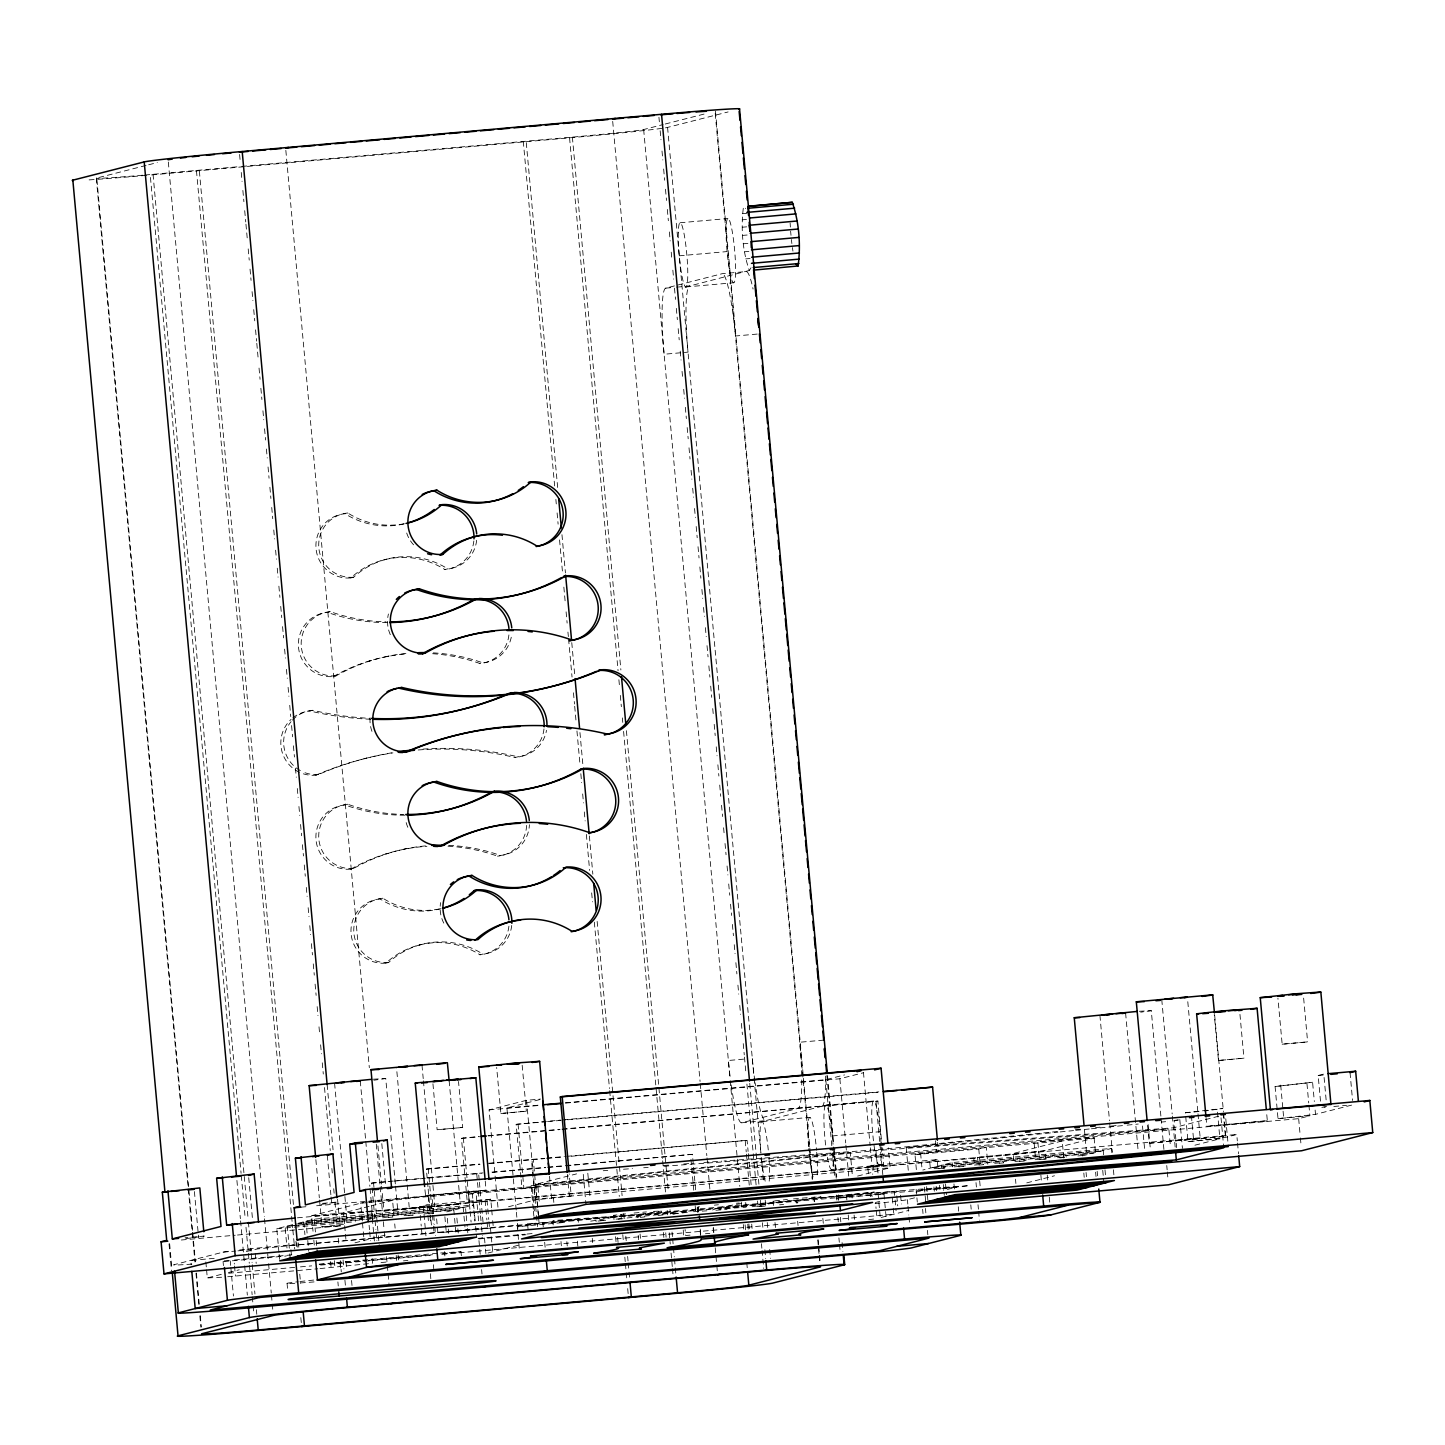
<?xml version="1.0" encoding="UTF-8"?>
<svg xmlns="http://www.w3.org/2000/svg" width="1445" height="1445" viewBox="0 0 1445 1445"><rect width="100%" height="100%" fill="white"/><g stroke="black" fill="none" stroke-linecap="round" stroke-linejoin="round"><path stroke-width="0.75" stroke-dasharray="5 3.75" d="M751.021 267.777L749.305 270.486C742.441 250.509 740.707 227.786 743.471 206.852L745.602 208.459M1267.319 1120.814L1206.828 1126.323L1267.319 1120.67L1266.506 1111.675M395.334 1183.907L385.743 1078.53L373.858 1080.228M319.544 1200L321.982 1226.913L346.33 1223.915M1197.995 1113.806L1200.235 1138.479L1174.604 1140.846L1186.562 1139.491M749.305 270.486L682.184 287.916M1160.877 1116.064L1151.286 1010.687L1140.683 1012.186M758.137 1122.584L829.502 1104.323M192.528 1230.291L96.761 178.042L146.505 165.326M148.672 164.766L157.324 162.562M241.821 166.428L572.383 137.112A64.483 1.246 -5.2 0 0 643.657 129.544L663.111 124.559M665.278 123.999L704.203 114.047M665.477 127.828A88.669 1.698 -5.2 0 0 667.572 127.413L728.117 111.933M676.621 287.158L689.662 286.002A64.483 7.64 84.9 0 0 688.019 352.128L664.104 354.242A64.483 7.64 84.9 0 1 665.748 288.133L722.139 273.701L746.053 271.588A64.483 7.64 84.9 0 1 753.062 289.036M476.651 540.249A32.242 32.007 75.7 0 1 447.733 568.86L444.915 569.583A78.211 77.633 75.7 0 0 350.846 577.928A32.242 32.007 75.7 0 1 316.04 548.648A32.242 32.007 75.7 0 1 345.012 513.716L347.811 512.993A78.211 77.633 75.7 0 0 404.69 523.668M383.936 559.847L386.736 559.143M350.846 577.928L353.664 577.205A78.211 77.633 75.7 0 1 447.733 568.86M405.9 653.483A178.62 177.32 75.7 0 0 336.107 675.845L333.307 676.567A32.242 32.007 75.7 0 1 298.501 647.288A32.242 32.007 75.7 0 1 327.455 612.355L330.273 611.632A178.62 177.32 75.7 0 0 386.104 621.838M368.023 661.395L370.841 660.672M386.411 656.698L389.211 655.976M432.579 653.718A178.62 177.32 75.7 0 1 479.993 663.544L482.811 662.84A32.242 32.007 75.7 0 0 511.729 634.211M292.703 717.984A32.242 32.007 75.7 0 1 309.916 710.994L312.734 710.272A322.903 320.573 75.7 0 0 369.36 718.309M363.869 758.824L366.669 758.101M303.342 773.834A32.242 32.007 75.7 0 0 315.769 775.206L318.568 774.484A322.903 320.573 75.7 0 1 391.541 752.845M418.183 749.973A322.903 320.573 75.7 0 1 515.07 757.523L517.87 756.801A32.242 32.007 75.7 0 0 546.499 730.303M425.534 845.903A178.62 177.32 75.7 0 0 353.646 868.463L350.828 869.167A32.242 32.007 75.7 0 1 316.022 839.906A32.242 32.007 75.7 0 1 344.994 804.973L347.793 804.251A178.62 177.32 75.7 0 0 403.643 814.456M385.562 854.013L388.362 853.291M403.932 849.317L406.749 848.594M448.004 846.192A178.62 177.32 75.7 0 1 497.513 856.162L500.331 855.44A32.242 32.007 75.7 0 0 529.412 824.698M511.711 925.468A32.242 32.007 75.7 0 1 482.793 954.079L479.975 954.802A78.211 77.633 75.7 0 0 385.905 963.147A32.242 32.007 75.7 0 1 351.099 933.867A32.242 32.007 75.7 0 1 380.071 898.934L382.871 898.23A78.211 77.633 75.7 0 0 439.75 908.887M418.996 945.084L421.796 944.362M385.905 963.147L388.723 962.424A78.211 77.633 75.7 0 1 482.793 954.079M497.947 1207.189L489.096 1109.886L526.54 1100.295L540.502 1099.067M516.19 1210.007L506.906 1107.99L542.489 1098.886M491.535 1207.767L490.74 1199.224L467.313 1202.547L461.461 1138.335L479.036 1136.474M520.995 1177.494L516.154 1124.354L560.606 1120.092M365.892 1219.436L374.869 1218.641L371.654 1183.094L424.938 1178.054M427.955 1186.815L426.347 1169.095L479.632 1164.056M185.845 1238.672L204.215 1236.089L185.086 1237.787M321.043 1204.444L337.281 1202.059L322.398 1203.378M565.302 1102.806L825.799 1079.704L844.53 1074.917M565.537 1103.095L839.87 1078.765L863.713 1072.66M278.939 1252.255L276.79 1228.72L294.401 1224.222L364.014 1218.045M298.429 1223.193L314.251 1219.147L473.707 1205.004L474.484 1213.547M369.107 1206.358L343.513 1212.897L311.614 1215.733L313.023 1231.23M371.239 1205.816L392.57 1200.343L418.165 1197.49L1094.136 1138.118L1095.545 1153.616M374.381 1240.984L371.654 1211.036L367.897 1211.994L973.785 1158.24A64.483 1.246 -5.2 0 0 1045.06 1150.672L1094.136 1138.118A64.483 1.246 -5.2 0 0 1037.835 1141.857L1039.461 1159.576L1046.324 1159.089M228.473 1251.298A64.483 1.246 -5.2 0 0 223.036 1252.165L173.96 1264.718A64.483 1.246 -5.2 0 0 194.19 1263.941M731.188 1084.924A64.483 7.64 84.9 0 0 741.718 1122.783L798.092 1108.369A64.483 7.64 84.9 0 0 801.722 1078.241M490.74 1199.224L426.979 1204.877L419.483 1206.792L420.061 1213.204M469.914 1209.212L468.559 1194.238L476.037 1192.324L477.988 1213.728M246.336 1251.533L257.643 1248.914L290.553 1245.554L938.672 1188.838M290.553 1245.554L900.181 1190.861A64.483 1.246 -5.2 0 1 956.464 1187.122L943.585 1190.409M538.552 1216.455L535.625 1184.358L576.591 1173.882M521.193 1179.698L522.006 1188.567L523.885 1188.079L518.033 1123.867M468.559 1194.238L537.955 1187.14L539.31 1202.132M562.304 1129.394L877.892 1101.09L881.92 1145.379M446.722 1211.885L473.707 1205.004M206.581 1269.92L207.303 1277.94L222.06 1274.165M228.454 1272.539L239.202 1269.794M695.623 1189.759L692.408 1154.32L565.808 1165.862M571.497 1156.235L747.101 1140.34L748.113 1151.412M354.964 1242.826L386.971 1234.644M508.55 1206.738L539.346 1198.862L890.12 1167.741L888.314 1147.836M526.54 1100.295L535.607 1199.82L571.245 1196.026L569.222 1173.918M319.995 1268.584L372.25 1263.309M480.21 1254.26L478.819 1238.925L482.558 1237.968M553.164 1224.926L552.821 1221.079L555.476 1220.393L698.838 1210.368L874.351 1192.107L718.725 1209.05L745.584 1207.261M487.977 1253.014L521.663 1244.398M868.373 1173.123L867.795 1166.711L873.412 1165.266L937.191 1159.612L937.968 1168.174M916.365 1169.619L914.992 1154.645L938.437 1151.304L937.624 1142.453M881.865 1165.772L883.744 1165.302L882.118 1147.583M857.589 1176.067L890.12 1167.741M937.191 1159.612L929.695 1161.527L930.291 1167.957M914.992 1154.645L978.771 1148.974L986.267 1147.059L987.82 1164.182M922.813 1170.035L925.053 1169.457M928.611 1168.553L952.038 1162.575L1111.476 1148.432L1111.873 1152.713M1045.855 1159.522L1045.06 1150.672L977.524 1157.282L973.785 1158.24L974.382 1164.887M1308.917 1105.1L1309.892 1115.793L1278.012 1118.629L1275.086 1086.514L1312.584 1082.251L1314.336 1101.505M1320.495 1101.18L1318.165 1075.495L1323.783 1074.068L1326.311 1101.885M1217.467 1112.144L1219.905 1138.804L1188.007 1141.64L1185.37 1112.74L1222.885 1108.478L1204.516 1111.042M1275.086 1086.514L1312.584 1082.251M896.442 1191.818L900.181 1190.861M1177.928 1119.983L1174.189 1120.941L1176.609 1147.601M879.734 1201.409L875.507 1202.493L876.067 1208.508M915.986 1192.143L924.583 1189.939L956.464 1187.122M1218.677 1116.208L1173.412 1127.786L906.196 1147.529L908.345 1171.064M875.056 1203.541A64.483 1.246 -5.2 0 0 907.406 1199.675L915.823 1197.508M1082.251 1155.892L1111.476 1148.432M881.179 1217.467L908.869 1210.386M1026.763 1182.877L1054.489 1175.778M1188.007 1141.64L1225.523 1137.378L1236.757 1134.506L1237.335 1140.918M1278.012 1118.629L1315.51 1114.348L1352.972 1104.775M1326.709 1106.166L1321.091 1107.611L1325.336 1107.231M1194.925 1145.199L1219.905 1138.804M316.636 1205.762L1298.658 1118.665L1309.892 1115.793M432.94 1083.768L437.131 1129.737L462.689 1127.461L458.517 1081.492M462.689 1127.461L437.131 1129.737M500.891 1113.499L526.341 1111.187L500.891 1113.499L496.665 1067.476M1282.167 1044.211L1307.617 1041.881L1282.167 1044.211L1277.922 998.188M1218.478 1060.486L1243.946 1058.174L1218.478 1060.486L1214.252 1014.462M425.462 1195.485L486.044 1190.12L425.571 1195.629L424.848 1188.747M383.828 1210.928L460.359 1204.137L383.973 1211.109L381.588 1186.273M409.35 1208.67L434.855 1206.412L409.35 1208.67L396.49 1067.421M490.541 1228.124L442.712 1232.368L490.451 1228.015L492.691 1251.659M517.274 1226.606A99.235 1.897 -5.2 0 0 527.588 1223.969L575.417 1219.724A99.235 1.897 -5.2 0 0 565.103 1222.362L517.364 1226.733L519.423 1250.16M590.698 1221.151A469.228 9.013 -5.2 0 0 613.619 1215.299L626.209 1213.8M636.992 1217.16L638.527 1216.907A469.228 9.013 -5.2 0 1 661.449 1211.054L661.828 1215.335M672.9 1214.197A1014.914 19.489 -5.2 0 0 697.971 1207.027L699.506 1206.774M461.352 1255.705L460.973 1251.695L441.321 1253.899M1149.299 1143.23L1225.685 1136.258L1149.299 1143.23L1147.33 1122.873M796.43 1203.017L797.983 1202.764A469.228 9.013 -5.2 0 1 820.886 1196.912L821.284 1201.192M894.31 1191.439A99.235 1.897 -5.2 0 0 883.997 1194.076L836.167 1198.32A99.235 1.897 -5.2 0 0 846.481 1195.683L894.22 1191.33L894.888 1197.869M774.592 1200.885L787.453 1199.458M319.128 1264.14L438.467 1253.194M868.68 1219.652L874.261 1218.984M598.248 1221.061L604.913 1220.339M615.985 1219.165L624.854 1218.225M627.076 1217.991L673.641 1213.041L552.821 1221.079M640.316 1217.376L644.759 1216.907M658.053 1215.498L664.718 1214.775M673.587 1213.836L689.102 1212.192M535.625 1184.358L850.256 1152.496L852.405 1176.031M1057.433 1131.507L880.511 1149.425L723.999 1160.985M1075.351 1129.701L1082.07 1129.015M1095.509 1127.66L1099.988 1127.19M1111.187 1126.07L1117.906 1125.384M533.223 1209.068L531.074 1185.532L875.959 1150.599L1168.842 1128.96L1170.414 1146.084M906.196 1147.529L1057.939 1132.157M1060.178 1131.941L1073.563 1130.586M1075.784 1130.351L1089.187 1128.997M1091.409 1128.78L1124.878 1125.384M1127.118 1125.149L1138.263 1124.029M1173.972 1120.417L1178.434 1119.965M714.372 1205.166L718.4 1204.769M618.099 1219.183L624.132 1218.587M779.541 1204.841L783.587 1204.444M944.904 1188.296L969.035 1185.622L920.88 1190.012L924.583 1189.939M634.048 1213.023L646.439 1211.921M793.504 1198.88L809.525 1197.49M144.789 175.026A64.483 1.246 -5.2 0 0 153.044 174.303L239.581 166.627M661.918 128.352A88.669 1.698 -5.2 0 1 569.565 137.835L150.244 175.026L241.08 1173.304M742.278 213.715L746.631 213.336M680.071 222.765L727.919 218.52M742.134 219.839L746.469 219.441M742.296 227.226L746.65 226.847M742.784 235.39L747.137 235.011M743.561 243.772L747.896 243.392M679.258 255.819L727.088 251.575M744.554 251.791L748.889 251.412M745.692 258.908L750.045 258.529M665.748 288.133L674.454 287.356M685.923 286.959L733.753 282.732M757.216 334.066L735.469 335.999A64.483 7.64 84.9 0 0 722.139 273.701M823.668 1040.129L799.735 1042.242A64.483 7.64 84.9 0 1 801.668 1074.592M743.597 1059.149L728.37 1060.486A64.483 7.64 84.9 0 0 730.14 1077.049M506.906 1107.99L540.593 1104.991M489.096 1109.886L540.809 1105.299M562.846 1119.893L878.813 1091.878M516.154 1124.354L545.289 1121.772M547.529 1121.573L565.465 1119.983M567.704 1119.785L879.174 1092.149M825.691 1105.299L873.539 1101.054M487.995 1135.68L559.703 1129.322M561.942 1129.123L877.892 1101.09M461.461 1138.335L479.397 1136.745M488.356 1135.951L560.064 1129.593M741.718 1122.783L765.633 1120.652A64.483 7.64 84.9 0 1 755.103 1082.793M762.093 1121.609L809.922 1117.364M1318.165 1075.495L1326.673 1074.755M488.573 1163.279L544.422 1158.312M546.643 1158.113L564.471 1156.542M566.693 1156.343L747.101 1140.34M426.347 1169.095L479.993 1164.345M488.934 1163.55L544.783 1158.601M547.005 1158.402L562.593 1157.011M832.374 1135.933L880.204 1131.688M427.178 1177.856L483.045 1172.907M491.95 1172.112L545.415 1167.361M547.637 1167.163L563.225 1165.79M565.447 1165.591L692.408 1154.32M371.654 1183.094L391.776 1181.306M393.997 1181.107L481.167 1173.376M492.311 1172.383L545.758 1167.65M547.998 1167.452L563.586 1166.061M1185.37 1112.74L1202.384 1111.241M1333.843 1106.473L1346.595 1105.335M1161.437 1122.061L1165.681 1121.681M531.074 1185.532L1168.842 1128.96M300.903 1207.171L307.64 1206.575M522.006 1188.567L537.955 1187.14M367.066 1202.619L360.69 1203.179L311.614 1215.733A64.483 1.246 -5.2 0 0 365.711 1212.174M369.197 1202.421L392.57 1200.343L393.943 1215.335M831.652 1169.475L879.499 1165.23M867.795 1166.711L883.744 1165.302M297.435 1217.81L1236.757 1134.506M368.89 1215.66L306.015 1221.242L307.568 1238.365M371.148 1215.462L465.453 1207.099L466.049 1213.529M364.411 1216.437L303.775 1221.82L304.931 1234.662M366.651 1216.238L463.213 1207.677L463.791 1214.107M1100.982 1151.105L941.544 1165.248L941.923 1169.529M298.898 1223.445L368.511 1217.268M370.751 1217.069L456.096 1209.501M934.427 1167.072L1093.865 1152.929M366.271 1217.846L453.838 1210.079L455.988 1233.615M932.17 1167.65L1091.625 1153.507M296.261 1225.234L287.284 1226.028L289.632 1251.713M298.519 1225.035L374.869 1218.261M383.846 1217.467L392.841 1216.672M404.058 1215.678L413.053 1214.884M424.27 1213.89L433.247 1213.096M934.048 1168.662L945.265 1167.668M954.26 1166.874L965.477 1165.88M974.472 1165.085L983.449 1164.291M994.684 1163.297L1003.661 1162.503M1014.896 1161.491L1026.113 1160.498M1035.09 1159.703L1046.324 1158.709M1057.559 1157.716L1066.536 1156.921M1077.771 1155.928L1084.509 1155.332M291.782 1226.01L285.044 1226.606L286.995 1248.01M294.021 1225.812L363.634 1219.634M388.344 1217.449L392.823 1217.051M408.556 1215.66L413.035 1215.263M428.768 1213.854L433.247 1213.457M938.528 1168.644L945.265 1168.048M958.739 1166.856L965.477 1166.259M978.951 1165.067L983.449 1164.67M999.163 1163.261L1003.661 1162.864M1019.375 1161.473L1026.113 1160.877M1059.799 1157.897L1066.536 1157.301M276.79 1228.72L355.398 1221.747M181.311 1240.009L235.246 1235.222M237.486 1235.023L340.857 1225.848M223.036 1252.165L235.788 1251.045M237.919 1250.846L254.916 1249.347M214.203 1258.342L190.812 1260.419L191.21 1264.79M291.836 1254.892L234 1260.022L234.361 1264.032M478.096 1238.365L524.878 1234.229M527.1 1234.03L533.783 1233.434M223.65 1261.557A64.483 1.246 -5.2 0 0 230.243 1260.979L286.236 1256.012M478.819 1238.925L526.016 1234.753M319.399 1264.501L366.416 1260.582M368.62 1260.383L432.47 1254.712M228.653 1273.244L298.212 1267.066M300.452 1266.868L311.668 1265.874M320.646 1265.079L432.832 1255.127M441.809 1254.332L893.823 1214.234L893.281 1208.219M381.046 1262.533L387.639 1261.955M690.042 1235.132L685.634 1235.511L685.093 1229.496M705.431 1233.759L709.838 1233.38M403.462 1260.853L407.905 1260.474M227.714 1276.73L317.774 1268.782M365.838 1211.524L371.654 1211.036M224.318 1260.853L230.116 1260.347M440.635 1252.996L460.973 1251.695M1189.903 1139.184L1200.235 1138.479M759.673 1206.575L765.146 1206.123M605.708 1220.266L595.719 1221.043M361.972 1211.849L343.513 1212.897L344.47 1223.608M340.478 1225.775L321.982 1226.913M221.609 1277.236L207.303 1277.94M663.634 1165.447L670.336 1164.959M683.756 1163.966L692.697 1163.297M703.878 1162.484L721.778 1161.148M603.269 1170.739L607.767 1170.414M623.481 1169.24L632.458 1168.59M643.693 1167.759L648.173 1167.416M663.887 1166.259L850.256 1152.496M811.367 1197.345L820.886 1196.912M736.282 1203.233L739.28 1203.017M653.429 1211.38L661.449 1211.054M373.298 1079.198L385.743 1078.53M1139.31 1011.265L1151.286 1010.687M756.765 1206.521L765.706 1205.925M693.528 1211.723L706.948 1210.82M715.907 1210.242L727.088 1209.483M792.384 247.565L792.962 251.123M791.39 239.527L791.878 243.555M1350.045 1072.678L1352.574 1100.494M1315.131 1110.067L1315.51 1114.348M1303.643 998.116L1307.617 1041.881M1306.966 1083.696L1308.718 1102.95M1298.658 1118.665L1300.211 1135.788M1300.41 1137.919L1301.186 1146.481M1280.703 1085.087L1283.63 1117.184M1239.955 1014.39L1243.946 1058.174M1237.534 1143.049L1238.509 1153.76M1225.775 1118.773L1228.322 1146.589M1214.667 1015.185L1223.445 1111.602M1223.644 1113.842L1225.685 1136.258M1223.283 1112.921L1225.523 1137.378M1221.025 1117.798L1223.752 1147.764M1206.015 1117.328L1206.828 1126.323M1187.79 1001.71L1197.797 1111.566M1191.402 1115.757L1193.624 1140.195M1179.806 1119.496L1182.443 1148.396M1161.762 999.597L1172.166 1113.932M1172.365 1116.172L1175.164 1147.059M1166.747 1165.537L1167.145 1169.818M1167.325 1171.967L1168.12 1180.529M1161.076 1118.304L1163.929 1149.696M1148.125 1124.553L1150.346 1148.992M1142.507 1125.98L1144.729 1150.437M1125.601 1013.035L1138.046 1149.805M1099.916 1015.383L1109.507 1120.76M1109.706 1123L1112.361 1152.153M1113.427 1169.818L1114.203 1178.379M1103.619 1154.808L1103.239 1150.527L943.784 1164.67L944.181 1168.951M1104.991 1169.8L1105.57 1176.212M1102.734 1170.36L1103.709 1181.071M1097.152 1171.335L1097.55 1175.76M1095.617 1172.184L1096.014 1176.465M1084.454 1129.845L1086.694 1154.501M1086.062 1172.437L1086.459 1176.718M1083.822 1173.015L1084.202 1177.296M1063.791 1158.077L1062.238 1140.954L1013.162 1153.507L1013.938 1162.069M1047.264 1175.02L1047.878 1181.667M1049.287 1197.164L1049.883 1203.811M1040.87 1175.074L1041.466 1181.721M1034.096 1142.814L1035.65 1159.938M1015.51 1179.192L1015.889 1183.473M978.771 1148.974L980.143 1163.966M977.524 1157.282L978.319 1165.844M979.674 1180.836L980.252 1187.248M976.007 1182.606L976.405 1187.031M978.012 1204.733L978.428 1209.176M978.626 1211.38L979.421 1220.23M970.787 1204.895L971.184 1209.176M958.27 1206.81L958.667 1211.199M952.038 1162.575L952.418 1166.856M953.971 1183.961L954.766 1192.522M945.536 1183.943L946.511 1194.636M943.296 1184.503L944.271 1195.214M935.547 1140.719L936.559 1151.791M939.521 1185.297L939.918 1189.578M936.179 1186.327L936.559 1190.608M933.922 1186.905L934.319 1191.186M926.624 1186.58L927.979 1201.572M924.366 1187.158L925.739 1202.15M920.609 1153.2L922.163 1170.324M925.45 1208.49L925.848 1212.861M927.437 1230.381L927.834 1234.753M922.632 1209.266L923.012 1213.547M916.13 1189.271L916.708 1195.683M916.907 1197.833L917.304 1202.114M907.406 1199.675L907.803 1204.046M908.002 1206.232L908.797 1214.992M908.995 1217.178L909.591 1223.752M900.578 1195.232L901.391 1203.992M896.803 1195.828L897.724 1205.852M895.087 1200L896.063 1210.711M892.36 1198.176L893.1 1206.214M876.031 1101.578L879.644 1141.424M879.842 1143.627L882.859 1175.11M883.997 1194.076L886.146 1217.629M875.959 1150.599L878.09 1174.135M790.614 231.164L791.011 235.336M878.108 1193.967L880.258 1217.503M873.412 1165.266L874.189 1173.828M876.248 1210.513L876.79 1216.545M863.46 1072.334L870.125 1145.542M870.323 1147.745L872.744 1174.37M871.714 1192.793L872.058 1196.641M870.125 1192.396L870.522 1196.677M854.103 1215.064L854.501 1219.345M851.809 1194.112L852.153 1197.959M839.87 1078.765L845.704 1142.905M845.903 1145.108L848.721 1176.067M846.481 1195.683L846.86 1199.964M848.233 1214.956L849.208 1225.649M827.515 1075.694L833.855 1145.397M834.072 1147.637L836.727 1176.862M838.371 1194.852L838.768 1199.35M840.412 1217.34L840.809 1221.838M826.883 1075.55L833.187 1144.819M833.386 1147.041L836.221 1178.163M837.847 1195.936L838.244 1200.38M842.092 1242.61L842.905 1251.496M825.799 1079.704L832.248 1150.672M832.446 1152.893L834.668 1177.296M836.294 1195.033L836.89 1201.698M837.919 1217.593L838.299 1221.874M838.913 1237.877L839.31 1242.266M839.509 1244.452L840.123 1251.009M822.837 1218.316L823.614 1226.859M715.456 111.084L812.65 1179.066M814.276 1197.056L814.691 1201.554M818.177 1239.774L818.574 1244.271M818.791 1246.511L819.405 1253.267M819.604 1255.506L820.218 1262.262M715.221 113.523L812.216 1179.319M813.86 1197.291L814.257 1201.788M817.744 1239.991L818.972 1253.465M819.17 1255.723L819.785 1262.46M797.658 1221.26L798.055 1225.541M773.436 1205.437L773.057 1201.156A469.228 9.013 -5.2 0 1 752.104 1206.719M775.008 1222.542L775.784 1231.104M667.572 127.413L753.911 1076.091M754.109 1078.295L760.901 1152.947A32.242 3.811 84.9 0 1 761.84 1121.627A32.242 3.811 84.9 0 1 768.307 1150.292M761.316 1157.445L763.556 1182.118M765.2 1200.072L765.796 1206.81M767.241 1222.506L767.837 1229.243M769.679 1249.437L770.492 1258.414M749.738 1083.353L758.95 1184.539M760.377 1200.271L760.991 1207.027M762.418 1222.759L762.834 1227.257M764.875 1249.744L765.687 1258.739M658.938 117.28L659.354 121.777M660.166 130.754L660.979 139.75M662.009 151.002L662.821 159.998M663.652 168.993L664.664 180.228M665.495 189.223L666.506 200.458M667.337 209.453L668.349 220.706M669.378 231.941L670.191 240.936M671.221 252.171L671.835 258.926M672.846 270.161L673.677 279.156M674.49 288.151L675.519 299.386M676.332 308.381L677.362 319.634M678.175 328.629L679.204 339.864M680.216 351.099L681.047 360.094M682.058 371.347L682.672 378.084M683.702 389.319L684.515 398.314M685.327 407.309L686.357 418.562M687.17 427.557L688.199 438.792M689.012 447.787L690.042 459.022M691.071 470.275L691.884 479.27M692.697 488.265L693.528 497.243M694.539 508.495L695.37 517.491M696.183 526.486L697.194 537.721M698.025 546.716L699.037 557.951M699.868 566.946L700.879 578.199M701.909 589.434L702.722 598.429M703.552 607.424L704.365 616.419M705.395 627.654L706.208 636.649M707.02 645.644L708.05 656.879M708.863 665.874L709.892 677.127M710.705 686.122L711.735 697.357M712.746 708.592L713.36 715.347M714.191 724.342L715.203 735.577M716.232 746.83L717.045 755.807M717.876 764.802L718.887 776.055M719.718 785.05L720.73 796.285M721.561 805.28L722.572 816.515M723.602 827.768L724.216 834.506M725.029 843.501L726.058 854.736M727.07 865.988L727.901 874.984M728.713 883.979L729.743 895.214M730.556 904.209L731.585 915.444M732.398 924.439L733.428 935.692M734.241 944.687L735.053 953.682M735.884 962.659L736.896 973.912M737.925 985.147L738.738 994.142M739.768 1005.395L740.581 1014.372M741.393 1023.367L742.423 1034.62M743.236 1043.615L744.265 1054.85M744.464 1057.108L745.909 1072.84M746.92 1084.075L753.062 1151.539M753.26 1153.778L756.132 1185.261M757.559 1200.994L757.975 1205.491M761.461 1243.711L761.858 1248.209M762.075 1250.467L763.701 1268.439M748.311 1153.616L751.129 1184.611M745.223 1140.827L746.234 1151.882M746.433 1154.103L749.251 1185.099M751.707 1224.132L752.086 1228.413M748.871 1223.843L749.413 1229.858M746.198 1207.081L745.801 1202.8A1020.387 19.598 -5.2 0 0 712.584 1209.989M747.751 1224.186L748.329 1230.616M745.114 1224.8L745.674 1230.815M643.657 129.544L730.014 1078.476M730.213 1080.716L739.822 1186.327M741.267 1202.059L741.881 1208.797M743.308 1224.529L743.705 1229.027M746.776 1262.731L747.39 1269.487M612.698 121.38L700.066 1081.438M700.283 1083.678L706.822 1155.639M707.038 1157.878L709.892 1189.361M713.378 1227.582L713.848 1232.856M715.221 1247.812L716.648 1263.562M716.846 1265.802L717.461 1272.557M713.162 1227.907L713.541 1232.188M698.296 1207.713L698.676 1211.994M700.247 1229.117L701.024 1237.679M697.971 1207.027L698.35 1211.307M700.102 1230.58L700.699 1236.992M697.249 1207.46L698.043 1216.311M690.945 1159.233L693.763 1190.228M695.171 1205.726L695.767 1212.373M683.214 1229.984L683.774 1235.999M572.383 137.112L620.88 669.974M626.408 730.682L668.349 1191.601M669.992 1209.591L670.39 1214.089M672.033 1232.079L672.449 1236.577M672.647 1238.817L673.262 1245.572M673.46 1247.812L674.291 1256.807M674.49 1259.047L675.104 1265.802M675.303 1268.042L675.917 1274.797M569.565 137.835L618.063 670.697M618.893 679.692L619.508 686.429M620.32 695.424L621.35 706.677M622.361 717.912L622.777 722.41M623.59 731.405L662.478 1158.601M662.677 1160.841L665.531 1192.324M667.175 1210.314L667.59 1214.811M669.216 1232.802L670.245 1244.037M671.058 1253.032L672.286 1266.524M672.503 1268.764L673.117 1275.52M665.73 1232.802L666.091 1237.209M663.399 1232.459L664.176 1241.002M640.081 1234.03L640.478 1238.311M638.22 1235.403L638.6 1239.684M557.662 487.471L526.143 141.213L523.343 141.935L554.645 485.935M561.961 534.686L565.428 572.906M571.768 642.61L574.839 676.332M579.951 732.543L583.021 766.265M589.379 835.969L592.847 874.189M597.146 921.404L619.255 1164.218M619.453 1166.476L622.109 1195.701M623.752 1213.692L624.15 1218.189M625.793 1236.179L626.209 1240.677M627.636 1256.409L628.051 1260.907M628.25 1263.165L628.864 1269.902M629.063 1272.142L629.677 1278.897M555.873 499.428L556.271 503.926M557.102 512.921L558.113 524.156M559.558 539.888L562.629 573.611M563.857 587.104L565.284 602.854M566.097 611.849L567.126 623.084M567.939 632.079L568.355 636.577M568.553 638.816L572.039 677.037M573.466 692.787L574.496 704.022M574.695 706.28L576.121 722.012M576.952 731.007L580.023 764.73M580.836 773.725L581.649 782.72M582.678 793.955L583.491 802.95M584.304 811.945L585.135 820.941M586.363 834.433L589.632 870.414M591.673 892.884L592.504 901.879M594.328 922.127L609.483 1088.5M609.682 1090.74L619.309 1196.424M620.935 1214.414L621.35 1218.912M622.777 1234.644L623.391 1241.399M624.818 1257.132L625.233 1261.63M625.432 1263.869L626.046 1270.625M626.263 1272.864L626.877 1279.62M627.69 1288.615L628.304 1295.352M617.629 1237.462L618.406 1246.024M613.619 1215.299L613.999 1219.58M615.552 1236.685L616.347 1245.247M587.808 1173.214L590.156 1198.88M592.251 1238.275L592.649 1242.555M583.256 1174.37L585.984 1204.335M578.018 1218.388L578.361 1222.253M577.368 1241.129L578.144 1249.69M567.361 1174.388L569.366 1196.514M566.855 1241.634L567.253 1245.915M560.985 1241.508L561.364 1245.789M553.417 1197.923L553.832 1202.421M549.534 1176.284L551.557 1198.411M543.266 1226.931L542.868 1222.56L539.13 1223.518L538.515 1216.871M544.675 1242.248L545.271 1248.823M538.317 1214.649L533.277 1159.305L531.417 1159.793L535.463 1204.371M535.68 1206.593L536.276 1213.294M536.492 1215.516L537.504 1226.66M522.169 1065.218L526.341 1111.187M532.338 1188.585L534.668 1214.27M533.404 1211.217L534 1217.629M527.588 1223.969L528.166 1230.399M516.389 1212.229L517.202 1221.097M517.4 1223.319L518.014 1229.984M491.715 1209.917L492.51 1218.478M492.691 1220.61L493.467 1229.171M485.231 1181.125L486.044 1190.12M487.001 1200.181L488.753 1219.436M488.952 1221.567L489.729 1230.128M485.123 1200.65L486.875 1219.905M487.073 1222.055L487.85 1230.616M479.198 1179.987L478.602 1173.286L476.724 1173.774L480.354 1213.619M479.397 1182.209L483.262 1224.565M484.472 1237.95L485.285 1246.854M485.484 1249.094L485.899 1253.556M480.553 1215.841L481.348 1224.692M481.564 1226.913L482.359 1235.764M478.187 1215.859L478.963 1224.421M481.6 1269.577L481.998 1273.948M474.683 1215.697L475.459 1224.258M475.64 1226.39L476.615 1237.101M472.298 1193.281L474.827 1221.097M470.113 1211.362L471.088 1222.055M463.339 1137.865L469.191 1202.059M466.247 1215.66L467.205 1226.371M467.403 1228.503L467.801 1232.784M463.989 1216.238L464.965 1226.931M449.142 1080.824L460.359 1204.137M456.873 1218.063L457.65 1226.624M457.848 1228.756L458.246 1233.037M447.318 1218.316L448.094 1226.877M448.293 1229.009L448.673 1233.289M444.879 1216.744L446.433 1233.867M444.464 1251.623L444.861 1255.904M436.625 1218.857L438.196 1235.981M421.994 1065.164L423.222 1078.602M423.421 1080.86L434.855 1206.412M433.572 1213.312L431.965 1195.611A64.483 1.246 -5.2 0 0 367.915 1202.077M433.771 1215.534L434.584 1224.385M434.782 1226.606L435.577 1235.457M428.208 1168.626L432.236 1212.897M432.434 1215.119L433.247 1223.969M433.446 1226.191L434.06 1232.838M428.153 1189.036L430.773 1217.81M430.971 1220.032L431.784 1228.882M428.208 1196.568L429.761 1213.692M429.96 1215.823L430.736 1224.385M433.392 1264.754L433.753 1268.764M426.979 1204.877L427.756 1213.439M427.937 1215.57L428.731 1224.132M430.375 1273.731L430.917 1279.746M423.222 1205.834L425.95 1235.8M420.26 1215.353L421.236 1226.046M421.434 1228.196L422.012 1234.608M395.533 1186.146L398.188 1215.299M398.097 1254.946L398.639 1260.979M394.72 1223.897L395.117 1228.178M396.219 1255.434L396.761 1261.449M381.805 1143.645L385.58 1185.225M377.922 1145.921L381.39 1184.033M285.839 150.37L369.324 1067.71M376.278 1144.151L379.963 1184.629M380.179 1186.869L384.063 1229.587M384.262 1231.844L384.876 1238.582M386.519 1256.572L387.134 1263.327M387.332 1265.567L388.976 1283.557M373.514 1182.606L378.156 1233.524M378.355 1235.746L379.168 1244.597M375.068 1220.736L375.881 1229.587M376.079 1231.79L376.892 1240.659M360.275 1080.932L365.585 1139.22M365.784 1141.46L369.866 1186.309M370.064 1188.549L372.936 1219.941M369.107 1225.27L369.505 1229.695M369.721 1231.917L370.516 1240.767M372.124 1258.487L372.539 1262.912M362.298 1220.899L360.69 1203.179A64.483 1.246 -5.2 0 1 363.652 1202.655M362.496 1223.102L364.122 1240.822M334.59 1083.262L347.233 1222.271M351.55 1280.487L352.11 1286.52M344.669 1225.739L345.265 1232.17M345.445 1234.301L346.222 1242.863M345.987 1261.395L346.71 1269.414M327.13 1084.581L333.054 1149.786M337.552 1199.242L340.009 1226.227M343.079 1259.95L343.91 1268.945M344.921 1280.198L345.536 1286.935M239.599 154.47L240.213 161.208M241.243 172.461L242.056 181.456M242.868 190.433L243.898 201.686M244.711 210.681L245.74 221.916M245.939 224.174L247.384 239.906M248.197 248.901L249.226 260.136M250.039 269.131L251.069 280.384M252.08 291.619L252.911 300.614M253.724 309.609L254.753 320.844M255.566 329.839L256.578 341.092M256.795 343.332L258.221 359.064M259.034 368.06L260.064 379.312M260.877 388.308L261.906 399.542M262.936 410.777L263.749 419.772M264.561 428.768L265.591 440.021M266.404 448.998L267.235 457.993M268.048 466.988L269.059 478.241M269.89 487.236L270.901 498.471M271.732 507.466L272.744 518.701M273.773 529.954L274.586 538.949M275.616 550.184L276.428 559.179M277.259 568.174L278.072 577.169M278.885 586.164L279.915 597.399M280.727 606.394L281.757 617.629M282.57 626.624L283.599 637.877M284.611 649.112L285.442 658.107M286.453 669.342L287.284 678.337M288.097 687.332L288.91 696.327M289.741 705.323L290.752 716.557M291.583 725.553L292.594 736.805M293.425 745.801L294.437 757.035M295.466 768.27L296.279 777.265M297.309 788.518L298.122 797.514M298.934 806.509L299.765 815.486M300.578 824.481L301.608 835.734M302.42 844.729L303.45 855.964M304.263 864.959L305.292 876.194M306.304 887.447L307.135 896.442M308.146 907.677L308.977 916.672M309.79 925.667L310.603 934.662M311.416 943.657L312.445 954.892M313.258 963.887L314.287 975.122M315.1 984.117L316.13 995.37M317.159 1006.605L317.972 1015.6M319.002 1026.835L319.616 1033.59M320.627 1044.825L321.458 1053.82M322.271 1062.816L323.301 1074.05M324.511 1087.543L330.255 1150.509M331.88 1168.499L332.296 1172.997M333.723 1188.729L334.138 1193.227M334.951 1202.222L337.209 1226.949M338.22 1238.184L338.834 1244.94M340.279 1260.672L341.291 1271.925M339.99 1262.93L340.731 1270.95M327.292 1155.35L330.869 1194.744M331.068 1196.93L331.664 1203.504M337.895 1281.932L338.256 1285.942M334.319 1260.618L334.861 1266.633M330.562 1261.575L331.122 1267.59M315.859 1159.649L319.327 1197.76M314.251 1219.147L315.425 1231.971M316.202 1240.532L317.177 1251.244M313.836 1240.081L314.432 1246.728M307.767 1240.514L308.742 1251.207M298.411 1242.899L298.79 1247.179M293.407 1204.462L199.284 170.203L196.484 170.925L292.649 1227.672M296.893 1242.682L297.291 1247.179M299.747 1274.165L300.578 1283.16M295.954 1241.345L296.55 1247.757M292.847 1229.912L294.708 1248.986M300.831 1317.605L301.445 1324.342M290.915 1249.564L291.475 1255.597M289.813 1253.863L290.21 1258.143M287.049 1283.304L287.79 1291.324M279.138 1254.404L279.716 1260.817M168.324 162.039L264.309 1216.527M264.507 1218.785L268.391 1261.503M268.589 1263.743L271.263 1292.986M271.461 1295.226L272.075 1301.981M272.274 1304.221L272.888 1310.976M248.721 1177.675L252.514 1219.255M255.277 1253.357L256.198 1263.382M153.044 174.303L248.197 1219.797M248.395 1222.055L251.051 1251.28M251.267 1253.537L252.08 1262.533M252.279 1264.772L254.952 1293.997M256.379 1309.748L256.795 1314.246M241.297 1175.562L245.18 1218.279M245.993 1227.275L249.281 1263.237M249.479 1265.495L252.134 1294.72M252.333 1296.96L252.947 1303.715M253.164 1305.955L253.778 1312.71M236.908 1180.439L240.376 1218.659M240.592 1220.899L244.476 1263.616M244.675 1265.874L247.348 1295.099M234.542 1266.037L235.445 1276.08M230.243 1260.979L230.64 1265.368M230.839 1267.554L233.44 1296.002M223.072 1261.593L223.433 1265.603M205.84 1261.9L206.4 1267.915M194.407 1191.565L198.597 1237.534M192.727 1232.531L195.382 1261.774M196.412 1273.009L199.284 1304.492M200.295 1315.727L201.325 1326.98M96.327 178.241L192.095 1230.49M192.293 1232.748L194.949 1261.973M195.978 1273.208L198.85 1304.69M199.862 1315.925L200.891 1327.178M169.625 1243.657L171.883 1268.385M169.029 1243.928L171.485 1270.914M790.126 222.982L790.379 227.064M765.2 1181.143A32.242 3.811 84.9 0 1 761.298 1157.156M769.029 1158.673A32.242 3.811 84.9 0 1 769.101 1181.902M833.368 1152.171A32.242 3.811 84.9 0 1 826.955 1154.681M825.637 1145.072A32.242 3.811 84.9 0 1 825.817 1105.262A32.242 3.811 84.9 0 1 833.024 1144.277M754.832 1080.86A64.483 7.64 84.9 0 1 752.285 1058.372M825.637 1076.11A64.483 7.64 84.9 0 1 822.006 1106.238M873.466 1140.827A32.242 3.811 84.9 0 1 874.785 1102.101A32.242 3.811 84.9 0 1 881.215 1155.314A32.242 3.811 84.9 0 1 873.701 1142.851M813.047 1176.898A32.242 3.811 84.9 0 1 808.73 1148.703M808.568 1146.626A32.242 3.811 84.9 0 1 810.049 1117.418A32.242 3.811 84.9 0 1 816.533 1150.238M816.696 1152.333A32.242 3.811 84.9 0 1 816.931 1177.675M543.988 728.912A32.242 32.007 75.7 0 1 515.07 757.523M315.769 775.206A322.903 320.573 75.7 0 1 392.914 752.881M299.44 772.334A32.242 32.007 75.7 0 1 291.095 719.375M370.787 719.231A322.903 320.573 75.7 0 1 309.916 710.994M508.911 634.933A32.242 32.007 75.7 0 1 479.993 663.544M333.307 676.567A178.62 177.32 75.7 0 1 405.196 654.007M526.594 825.42A32.242 32.007 75.7 0 1 497.513 856.162M350.828 869.167A178.62 177.32 75.7 0 1 426.925 846.3M387.513 622.596A178.62 177.32 75.7 0 1 327.455 612.355M405.052 815.197A178.62 177.32 75.7 0 1 344.994 804.973M473.852 540.972A32.242 32.007 75.7 0 1 444.915 569.583M403.95 523.939A78.211 77.633 75.7 0 1 345.012 513.716M508.911 926.191A32.242 32.007 75.7 0 1 479.975 954.802M441.05 908.67A78.211 77.633 75.7 0 1 380.071 898.934M423.096 749.088A322.903 320.573 75.7 0 1 517.87 756.801M318.568 774.484A32.242 32.007 75.7 0 1 302.258 771.612M300.361 770.637A32.242 32.007 75.7 0 1 291.041 721.687M292.414 720.134A32.242 32.007 75.7 0 1 312.734 710.272M448.709 845.379A178.62 177.32 75.7 0 1 500.331 855.44M353.646 868.463A32.242 32.007 75.7 0 1 318.839 839.184A32.242 32.007 75.7 0 1 347.793 804.251M388.723 962.424A32.242 32.007 75.7 0 1 353.899 933.163A32.242 32.007 75.7 0 1 382.871 898.23M433.283 652.869A178.62 177.32 75.7 0 1 482.811 662.84M336.107 675.845A32.242 32.007 75.7 0 1 301.301 646.565A32.242 32.007 75.7 0 1 330.273 611.632M353.664 577.205A32.242 32.007 75.7 0 1 318.839 547.926A32.242 32.007 75.7 0 1 347.811 512.993M371.961 731.369A32.242 32.007 75.7 0 1 370.155 716.81M407.833 827.299A32.242 32.007 75.7 0 1 405.449 819.17M443.796 923.138A32.242 32.007 75.7 0 1 440.599 902.637M390.295 634.68A32.242 32.007 75.7 0 1 388.416 613.981M413.577 544.819A32.242 32.007 75.7 0 1 405.846 529.99M146.433 175.351A88.669 1.698 -5.2 0 1 86.736 180.047M142.766 175.206A64.483 1.246 -5.2 0 1 96.761 178.042M239.617 1249.961A64.483 1.246 -5.2 0 1 294.31 1244.597M314.071 1281.914A58.035 1.12 -5.2 0 1 299.097 1283.034M294.816 1283.304A58.035 1.12 -5.2 0 1 298.122 1281.751M299.982 1281.534A58.035 1.12 -5.2 0 1 314.865 1279.945M678.283 232.844A32.242 3.811 84.9 0 0 684.858 286.128A32.242 3.811 84.9 0 0 685.869 245.632A32.242 3.811 84.9 0 0 678.283 232.844M726.112 228.599A32.242 3.811 84.9 0 0 732.687 281.883A32.242 3.811 84.9 0 0 733.699 241.387A32.242 3.811 84.9 0 0 726.112 228.599"/><path stroke-width="1.5" d="M795.996 264.345L798.11 265.97C800.873 245.036 799.157 222.313 792.293 202.318L748.799 206.183M1205.816 1115.088L1196.623 1013.812L1222.903 1010.904L1257.096 1008.303L1266.308 1109.435M1257.096 1008.303L1251.027 1009.296M1272.756 1109.525L1270.462 1110.031L1260.239 997.664L1294.955 993.853L1320.838 992.011L1330.953 1104.54M1320.73 992.191L1310.669 993.456M315.66 1157.409L309.14 1085.665L371.546 1079.325M492.149 1178.741L488.988 1179.319L478.765 1066.97L515.305 1063.032L539.653 1061.352L549.317 1173.918M539.653 1061.352L532.049 1062.472M792.293 202.318L747.824 206.454M1084.039 1125.348L1074.249 1017.732L1137.287 1011.41M164.929 1191.944L72.846 180.173L144.211 161.912A88.669 1.698 -5.2 0 1 242.2 151.508L661.539 114.299A88.669 1.698 -5.2 0 1 738.937 109.17M288.44 147.408L285.64 148.112L296.839 147.119M615.299 118.4L612.499 119.122L623.499 118.147M422.193 494.443A32.242 32.007 75.7 0 1 434.168 490.921L436.968 490.198A78.211 77.633 75.7 0 0 531.056 481.853A32.242 32.007 75.7 0 1 565.862 511.133A32.242 32.007 75.7 0 1 536.89 546.065A78.211 77.633 75.7 0 0 442.82 554.392L440.002 555.115A78.211 77.633 75.7 0 1 502.463 535.246M476.706 533.928A32.242 32.007 75.7 0 0 441.881 504.648L439.081 505.371A32.242 32.007 75.7 0 1 473.996 538.84M531.056 481.853L528.238 482.576A32.242 32.007 75.7 0 1 562.936 510.808A32.242 32.007 75.7 0 1 536.131 546.535M404.636 593.082A32.242 32.007 75.7 0 1 416.63 589.56L419.429 588.837A178.62 177.32 75.7 0 0 566.115 575.832A32.242 32.007 75.7 0 1 600.939 605.094A32.242 32.007 75.7 0 1 571.967 640.027L569.149 640.749A32.242 32.007 75.7 0 0 598.122 605.816A32.242 32.007 75.7 0 0 563.315 576.537L566.115 575.832M418.309 653.862A32.242 32.007 75.7 0 0 422.464 653.754L425.282 653.05A178.62 177.32 75.7 0 1 571.967 640.027M601.192 669.794L598.393 670.516A32.242 32.007 75.7 0 1 633.199 699.795A32.242 32.007 75.7 0 1 604.227 734.728L607.044 734.006A32.242 32.007 75.7 0 0 635.999 699.073A32.242 32.007 75.7 0 0 601.192 669.794A322.903 320.573 75.7 0 1 401.891 687.477L399.073 688.199A322.903 320.573 75.7 0 0 596.442 671.347M422.175 785.701A32.242 32.007 75.7 0 1 434.15 782.16L436.968 781.456A178.62 177.32 75.7 0 0 583.654 768.433A32.242 32.007 75.7 0 1 618.46 797.712A32.242 32.007 75.7 0 1 589.488 832.645A178.62 177.32 75.7 0 0 442.802 845.65A32.242 32.007 75.7 0 1 407.996 816.371A32.242 32.007 75.7 0 1 436.968 781.456M407.165 815.179A178.62 177.32 75.7 0 0 491.679 791.95L494.497 791.246A32.242 32.007 75.7 0 1 529.303 820.507M434.15 782.16A178.62 177.32 75.7 0 0 580.836 769.155L583.654 768.433M457.252 879.662A32.242 32.007 75.7 0 1 469.228 876.14L472.027 875.417A78.211 77.633 75.7 0 0 566.115 867.072A32.242 32.007 75.7 0 1 600.921 896.352A32.242 32.007 75.7 0 1 571.949 931.284A78.211 77.633 75.7 0 0 477.88 939.629A32.242 32.007 75.7 0 1 443.073 910.35A32.242 32.007 75.7 0 1 472.027 875.417M469.3 894.708A78.211 77.633 75.7 0 0 474.141 890.608L476.94 889.885A32.242 32.007 75.7 0 1 511.873 923.337M1238.708 1155.892L1239.684 1166.603L1168.499 1184.81L164.007 1273.894L161.081 1241.797L166.699 1240.352L162.328 1192.215L199.825 1187.934L203.817 1231.718M167.945 1190.77L172.316 1238.925L221.013 1226.462L216.642 1178.307L254.139 1174.044L258.529 1222.199M387.35 1188.549L391.613 1188.169L387.224 1140.015L355.325 1142.851L359.715 1191.005L365.332 1189.56L1369.824 1100.458L1372.75 1132.573L1301.584 1150.762L297.074 1239.864L294.166 1207.767L299.783 1206.322L295.394 1158.168L332.91 1153.905L336.884 1197.688M301.012 1156.741L305.401 1204.895L354.097 1192.432L349.708 1144.277L355.325 1142.851M248.522 1175.489L254.139 1174.044M327.292 1155.35L332.91 1153.905M383.485 1140.972L387.224 1140.015M567.144 1172.184L560.317 1096.99L562.177 1096.52L881.071 1068.234L887.916 1143.41M222.259 1176.88L226.648 1225.035L295.177 1218.009M857.011 1071.72L861.166 1070.655M874.568 1069.896L881.071 1068.234M164.007 1273.894L235.174 1255.705L1239.684 1166.603M297.074 1239.864L368.258 1221.657L1372.75 1132.573M937.426 1140.231L932.585 1087.11L901.59 1090.162M174.556 1271.293L178.349 1312.873L227.407 1300.319A64.483 1.246 -5.2 0 1 298.682 1292.751L904.57 1239.015A64.483 1.246 -5.2 0 1 960.853 1235.276L959.661 1222.145M315.642 1260.004L317.466 1279.927L349.347 1277.109L398.423 1264.556L414.589 1262.623L1099.97 1202.33L1098.76 1189.036M172.298 1272.882L178.024 1335.83L249.389 1317.587A88.669 1.698 -5.2 0 1 347.378 1307.165L766.717 1269.974A88.669 1.698 -5.2 0 1 844.115 1264.827L843.302 1255.94M301.644 1326.6L304.462 1325.878L303.233 1312.385M390.818 1303.787L393.618 1303.065M483.208 1287.08L486.947 1286.122M543.519 1271.654L547.258 1270.697L546.264 1259.769M1350.045 1072.678L1355.663 1071.233L1358.39 1101.198M840.412 1210.639L872.581 1202.421L719.61 1218.677L840.412 1210.639L839.888 1204.859M1364.206 1101.903L1369.824 1100.458M628.503 1297.592L631.32 1296.888L630.092 1283.395M717.677 1274.797L720.477 1274.075M1176.32 1159.901L1223.752 1147.764L909.122 1179.626L1176.32 1159.901L1175.544 1151.34M748.835 1285.201L820.2 1266.958A64.483 1.246 -5.2 0 0 763.917 1270.697L344.578 1307.888A64.483 1.246 -5.2 0 0 273.304 1315.456L201.939 1333.717A64.483 1.246 -5.2 0 0 258.221 1329.978L677.56 1292.787A64.483 1.246 -5.2 0 0 748.835 1285.201L747.607 1271.726M349.347 1277.109L1002.83 1219.652L1019.014 1217.701L1068.09 1205.148M844.115 1264.827L772.75 1283.088A88.669 1.698 -5.2 0 1 674.743 1293.492L255.404 1330.7A88.669 1.698 -5.2 0 1 178.024 1335.83M960.853 1235.276L911.777 1247.812A64.483 1.246 -5.2 0 1 840.52 1255.398L234.632 1309.134A64.483 1.246 -5.2 0 1 178.349 1312.873M1050.894 1214.884L1099.97 1202.33A64.483 1.246 -5.2 0 0 1043.687 1206.069L437.799 1259.805A64.483 1.246 -5.2 0 0 366.524 1267.391L317.466 1279.927A64.483 1.246 -5.2 0 0 373.749 1276.188L979.638 1222.452A64.483 1.246 -5.2 0 0 1050.894 1214.884L1019.014 1217.701M432.741 1081.582L443.398 1080.39M377.506 1141.424L370.986 1069.679L447.372 1062.707L449.142 1080.824M424.649 1186.508L415.239 1083.136L417.19 1082.811L475.82 1077.753L485.032 1178.885M475.82 1077.753L469.986 1078.584M1147.113 1120.634L1136.312 1001.8L1212.698 994.828L1214.468 1012.945M1212.843 995.009L1202.059 996.418M1214.053 1012.277L1224.945 1011.066M714.823 1243.567L667.084 1247.776A1014.914 19.489 -5.2 0 0 689.464 1243.675L697.935 1241.508A1014.914 19.489 -5.2 0 0 700.897 1239.142L748.727 1234.897A1020.387 19.598 -5.2 0 0 726.311 1238.997L717.804 1241.183A1020.387 19.598 -5.2 0 0 714.823 1243.567L714.245 1237.137M419.538 1065.507L421.994 1065.164L413.992 1065.633M445.042 1063.303L436.625 1064.315M1184.25 997.682L1187.393 997.231L1180.24 997.664M1101.56 1015.112L1112.614 1013.975M1121.952 1013.559L1125.601 1013.035L1115.937 1013.686M336.288 1082.991L344.054 1082.16M356.554 1081.438L360.275 1080.932L350.701 1081.564M398.946 1067.078L407.382 1066.211M501.252 1064.694L496.448 1065.29L501.541 1065.055M519.514 1063.376L511.06 1064.243M1282.528 995.388L1277.723 996.002L1282.817 995.768M1300.789 994.07L1292.336 994.937M1234.771 1010.615L1239.557 1010.019L1228.304 1010.759M1276.838 1109.019L1331.062 1104.377M1164.905 999.127L1173.701 998.242M496.61 1178.199L549.877 1173.719M699.705 1219.995L852.676 1203.739L578.885 1228.033L699.705 1219.995L699.362 1216.148M450.876 1080.192L458.318 1079.307L446.74 1080.083M457.595 1079.885L461.009 1079.541M1238.491 1010.615L1241.941 1010.272M883.437 1181.522L1228.322 1146.589L590.535 1203.161L883.437 1181.522L883.039 1177.26M514.962 1064.206L518.881 1063.845M1296.02 994.919L1301.801 994.377M507.358 1064.08L519.297 1063.086M1288.633 994.792L1300.572 993.799M239.4 152.213L248.197 151.436M252.604 151.039L265.826 149.883M270.215 149.485L281.233 148.51M301.301 146.722L314.739 145.53M319.219 145.132L330.417 144.139M334.897 143.741L346.077 142.748M350.557 142.351L361.756 141.375M366.235 140.978L379.656 139.786M384.135 139.388L395.334 138.395M399.813 137.998L411.012 137.004M415.492 136.607L428.912 135.415M433.392 135.017L444.59 134.024M449.07 133.626L460.269 132.633M464.73 132.236L475.929 131.242M480.408 130.845L493.847 129.653M498.326 129.255L509.507 128.262M513.986 127.864L525.185 126.871M529.665 126.474L540.863 125.48M545.325 125.083L558.763 123.891M563.243 123.493L574.442 122.5M578.921 122.102L590.102 121.109M594.581 120.712L608.02 119.52M627.907 117.767L638.925 116.774M643.314 116.395L654.332 115.419M747.769 208.279L793.431 204.215M746.83 212.415L794.66 208.17M750.226 217.942L795.888 213.896M797.044 221.013L749.196 225.257L749.955 231.272M750.19 233.277L798.037 229.032M798.796 237.413L750.966 241.658L751.328 247.781M751.454 249.822L799.284 245.578M751.635 257.228L799.464 252.983M751.472 263.351L799.32 259.107M753.188 267.578L798.85 263.532M753.64 270.107L798.11 265.97M560.317 1096.99L861.003 1070.33M542.832 1104.793L560.804 1103.203M547.547 1104.703L561.039 1103.492M883.292 1091.481L932.585 1087.11M883.654 1091.752L897.11 1090.56M349.708 1144.277L362.478 1143.158M373.099 1142.2L379.475 1141.64M481.275 1136.276L485.755 1135.878M481.637 1136.547L486.116 1136.149M295.394 1158.168L301.77 1157.608M312.409 1156.668L318.785 1156.108M1328.027 1073.689L1355.663 1071.233M1330.917 1074.376L1337.293 1073.798M216.642 1178.307L223.018 1177.747M231.525 1176.989L240.033 1176.248M162.328 1192.215L166.572 1191.836M170.817 1191.457L179.325 1190.698M187.832 1189.939L194.208 1189.38M359.715 1191.005L363.959 1190.626M372.467 1189.867L378.843 1189.307M650.503 1165.483L654.982 1165.085M765.019 1155.332L769.517 1154.934M830.153 1149.552L834.65 1149.154M879.553 1145.181L884.051 1144.765M895.286 1143.772L899.765 1143.374M944.687 1139.401L949.166 1139.003M960.401 1138.01L964.899 1137.594M1009.802 1133.621L1014.3 1133.223M1025.535 1132.23L1030.014 1131.832M1059.203 1129.231L1063.701 1128.834M1074.936 1127.841L1079.415 1127.443M1090.65 1126.45L1095.147 1126.052M1124.336 1123.451L1128.834 1123.054M1140.051 1122.061L1144.548 1121.663M1155.783 1120.67L1160.263 1120.272M1189.47 1117.689L1193.949 1117.292M1205.184 1116.281L1209.682 1115.883M1220.899 1114.89L1225.396 1114.492M294.166 1207.767L300.903 1207.171M226.648 1225.035L237.269 1224.096M247.908 1223.138L254.284 1222.578M172.316 1238.925L178.692 1238.365M161.081 1241.797L167.819 1241.201M308.941 1253.339L468.379 1239.196M946.71 1196.785L1106.147 1182.642M306.683 1253.917L466.139 1239.774M944.47 1197.345L1103.908 1183.202M299.567 1255.741L459.022 1241.598M937.353 1199.169L1096.791 1185.026M297.327 1256.319L456.764 1242.176M935.096 1199.747L1094.551 1185.604M290.21 1258.143L449.648 1244M927.979 1201.572L1087.417 1187.429M287.952 1258.703L447.408 1244.578M925.739 1202.15L1085.177 1188.007M398.423 1264.556L366.524 1267.391L365.314 1254.097M227.082 1305.738L195.201 1308.556L191.806 1271.347M339.178 1295.984L431.64 1287.784A58.035 1.12 -5.2 0 0 495.779 1280.956A58.035 1.12 -5.2 0 0 445.132 1284.334L352.652 1292.534A58.035 1.12 -5.2 0 0 288.512 1299.344A58.035 1.12 -5.2 0 0 339.178 1295.984L338.798 1291.974M896.749 1246.331L928.647 1243.513M407.743 1066.681L401.565 1067.187M1280.378 996.327L1284.208 996.002M1225.306 1011.536L1216.726 1012.222M1168.915 999.145L1172.094 998.874M1106.473 1015.004L1109.579 1014.751M341.074 1082.901L344.181 1082.63M1155.928 1000.753L1160.335 1000.392M441.05 1081.095L433.843 1081.619M1202.637 1013.686L1208.255 1013.288M421.597 1082.991L427.305 1082.576M1271.618 997.032L1260.239 997.664M488.988 1066.446L478.765 1066.97M1144.332 1001.62L1136.312 1001.8M379.005 1069.499L370.986 1069.679M316.365 1085.358L309.14 1085.665M1079.885 1017.587L1074.249 1017.732M417.515 1083.226L415.239 1083.136M1196.604 1013.957L1198.664 1013.92M1042.676 1194.997L1043.687 1206.069M903.577 1228.069L904.57 1239.015M739.533 108.881L827.317 1073.436M843.88 1255.561L844.711 1264.556M753.549 269.673L754.344 278.524M754.958 285.171L755.97 296.243M756.367 300.668L757.379 311.741M757.975 318.37L758.788 327.238M759.384 333.867L760.196 342.844M760.811 349.564L761.623 358.541M762.237 365.26L763.068 374.237M763.664 380.956L764.495 389.933M765.091 396.652L766.121 407.869M766.536 412.349L767.548 423.566M767.963 428.045L768.975 439.244M769.39 443.741L770.402 454.94M770.817 459.438L771.829 470.636M772.443 477.374L773.256 486.333M773.87 493.07L774.683 502.029M775.297 508.748L776.11 517.725M776.724 524.445L777.554 533.422M778.151 540.141L778.981 549.118M779.596 555.837L780.408 564.814M781.022 571.534L781.835 580.493M782.449 587.23L783.461 598.429M783.876 602.926L784.888 614.125M785.303 618.623L786.315 629.821M786.73 634.319L787.742 645.518M788.157 649.997L789.169 661.214M789.783 667.933L790.614 676.91M791.21 683.63L792.041 692.607M792.655 699.326L793.468 708.303M794.082 715.022L794.894 723.999M795.509 730.718L796.321 739.677M796.936 746.415L797.748 755.374M798.362 762.111L799.374 773.31M799.789 777.807L800.801 789.006M801.216 793.504L802.228 804.702M802.643 809.182L803.673 820.399M804.07 824.878L805.1 836.095M805.497 840.575L806.527 851.791M807.141 858.511L807.954 867.488M808.568 874.207L809.381 883.184M809.995 889.903L810.808 898.862M811.422 905.6L812.235 914.559M812.849 921.296L813.661 930.255M814.276 936.992L815.287 948.191M815.702 952.689L816.714 963.887M817.129 968.367L818.159 979.584M818.556 984.063L819.586 995.28M819.983 999.759L821.013 1010.976M821.41 1015.456L822.44 1026.672M822.837 1031.152L823.668 1040.129M824.463 1048.98L825.276 1057.83M825.872 1064.477L826.684 1073.328M739.136 111.373L739.948 120.242M740.544 126.889L741.357 135.758M741.953 142.405L742.965 153.495M743.362 157.92L744.374 169.011M744.97 175.658L745.764 184.526M746.379 191.173L747.173 200.024M747.787 206.689L748.582 215.54M749.196 222.205L749.991 231.055M661.539 114.299L749.521 1081.113M765.904 1260.979L766.717 1269.974M621.494 676.73L625.793 723.945M676.134 1277.037L677.56 1292.787M558.673 498.706L561.346 527.931M565.627 575.146L571.57 640.352M575.056 678.572L579.553 728.045M583.238 768.505L589.163 833.711M593.66 883.184L596.117 910.151M562.177 1096.52L569.023 1171.696M542.688 1101.09L543.501 1109.941M544.097 1116.57L544.909 1125.42M545.506 1132.067L546.517 1143.121M546.914 1147.547L547.926 1158.601M548.323 1163.026L549.335 1174.081M436.787 1248.733L437.799 1259.805M365.332 1189.56L368.258 1221.657M242.2 151.508L327.13 1084.581M346.565 1298.188L347.378 1307.165M295.701 1259.914L298.682 1292.751M257.192 1318.725L258.221 1329.978M144.211 161.912L236.492 1175.941M248.359 1306.352L249.389 1317.587M232.266 1223.59L235.174 1255.705M224.427 1267.5L227.407 1300.319M660.817 114.841A64.483 1.246 -5.2 0 1 673.027 113.794M676.928 113.469A64.483 1.246 -5.2 0 1 689.626 112.457M696.02 111.969A64.483 1.246 -5.2 0 1 706.406 111.283M757.866 319.345A64.483 7.64 84.9 0 1 758.553 325.504M824.354 1048.51A64.483 7.64 84.9 0 1 824.914 1056.801M544.151 726.781A32.242 32.007 75.7 0 0 509.218 693.311A322.903 320.573 75.7 0 1 372.918 719.303M399.217 751.96A322.903 320.573 75.7 0 1 413.956 750.316M474.159 599.35A32.242 32.007 75.7 0 1 508.965 628.629M472.316 600.379A178.62 177.32 75.7 0 1 389.626 622.56M491.679 791.95A32.242 32.007 75.7 0 1 526.486 821.23M417.822 653.339A178.62 177.32 75.7 0 1 424.162 653.357M434.241 509.489A78.211 77.633 75.7 0 1 405.991 523.451M474.141 890.608A32.242 32.007 75.7 0 1 508.947 919.869M464.152 898.429A78.211 77.633 75.7 0 1 443.091 908.11M514.095 692.48A32.242 32.007 75.7 0 1 546.951 726.058M512.036 692.607A322.903 320.573 75.7 0 1 371.473 718.418M397.827 751.852A322.903 320.573 75.7 0 1 414.661 749.792M494.497 791.246A178.62 177.32 75.7 0 1 405.756 814.474M431.838 845.451A178.62 177.32 75.7 0 1 444.5 845.235M476.94 889.885A78.211 77.633 75.7 0 1 443.868 907.948M479.017 598.519A32.242 32.007 75.7 0 1 511.765 627.907M476.958 598.627A178.62 177.32 75.7 0 1 390.331 621.874M418.526 652.67A178.62 177.32 75.7 0 1 424.848 652.598M441.881 504.648A78.211 77.633 75.7 0 1 408.809 522.729M607.044 734.006A322.903 320.573 75.7 0 0 407.725 751.689A32.242 32.007 75.7 0 1 372.918 722.41A32.242 32.007 75.7 0 1 401.891 687.477M425.282 653.05A32.242 32.007 75.7 0 1 390.457 623.77A32.242 32.007 75.7 0 1 419.429 588.837M442.82 554.392A32.242 32.007 75.7 0 1 408.014 525.131A32.242 32.007 75.7 0 1 436.968 490.198M402.866 752.52A32.242 32.007 75.7 0 1 398.639 752.339M387.097 691.721A32.242 32.007 75.7 0 1 397.032 688.452M404.925 752.393A322.903 320.573 75.7 0 1 501 727.702M503.113 727.503A322.903 320.573 75.7 0 1 520.037 726.456M547.601 726.69A322.903 320.573 75.7 0 1 558.167 727.395M566.621 728.226A322.903 320.573 75.7 0 1 570.829 728.732M580.836 769.155A32.242 32.007 75.7 0 1 615.534 797.387A32.242 32.007 75.7 0 1 588.729 833.115M437.925 846.481A32.242 32.007 75.7 0 1 433.717 846.3M440.002 846.373A178.62 177.32 75.7 0 1 520.29 823.271M539.274 823.524A178.62 177.32 75.7 0 1 547.691 824.282M563.297 867.795A32.242 32.007 75.7 0 1 597.995 896.026A32.242 32.007 75.7 0 1 571.19 931.754M551.52 876.754A78.211 77.633 75.7 0 1 469.228 876.14M560.118 870.576A78.211 77.633 75.7 0 1 553.309 875.616M470.907 940.442A32.242 32.007 75.7 0 1 466.699 939.972M450.406 884.521A32.242 32.007 75.7 0 1 453.694 881.847M475.062 940.352A78.211 77.633 75.7 0 1 520.652 920.122M561.473 577.585A178.62 177.32 75.7 0 1 416.63 589.56M396.309 599.404A32.242 32.007 75.7 0 1 399.398 596.532M422.464 653.754A178.62 177.32 75.7 0 1 494.353 631.194M506.996 630.544A178.62 177.32 75.7 0 1 513.318 630.544M528.057 631.447A178.62 177.32 75.7 0 1 532.248 631.935M512.812 493.666A78.211 77.633 75.7 0 1 434.168 490.921M523.397 486.694A78.211 77.633 75.7 0 1 518.249 490.397M431.64 554.754A32.242 32.007 75.7 0 1 427.575 553.76M73.171 180.589A88.669 1.698 -5.2 0 1 72.846 180.173M168.126 159.799A64.483 1.246 -5.2 0 1 172.244 159.113M180.426 158.083A64.483 1.246 -5.2 0 1 185.863 157.451M192.113 156.782A64.483 1.246 -5.2 0 1 199.031 156.06M206.509 155.301A64.483 1.246 -5.2 0 1 214.42 154.525M222.638 153.748A64.483 1.246 -5.2 0 1 231.001 152.971M640.316 1247.685L639.376 1248.245L641.454 1249.004L593.624 1253.248L607.081 1251.117A469.228 9.013 -5.2 0 0 618.605 1248.155L616.527 1247.396L664.375 1243.152L640.316 1247.685M778.042 1234.012L753.062 1239.106L800.891 1234.861L798.832 1234.102A469.228 9.013 -5.2 0 1 810.356 1231.158L823.813 1229.009L775.983 1233.253L778.042 1234.012M317.177 1251.244L279.716 1260.817L439.154 1246.674L476.615 1237.101L317.177 1251.244M585.984 1204.335L538.552 1216.455L853.182 1184.593L585.984 1204.335M259.305 1297.502L210.229 1310.055L863.713 1252.598L879.897 1250.647L928.972 1238.094L259.305 1297.502M553.688 1230.707L521.537 1238.925L674.508 1222.669L553.688 1230.707M954.946 1194.672L917.485 1204.245L1076.94 1190.102L1114.402 1180.529L954.946 1194.672M924.637 1221.91L971.961 1217.72L924.637 1221.91M447.173 1264.212L445.638 1264.465L493.467 1260.221L447.173 1264.212M532.049 1255.813L530.514 1256.084A99.235 1.897 -5.2 0 1 520.2 1258.721L568.029 1254.477A99.235 1.897 -5.2 0 1 578.343 1251.84L532.049 1255.813M850.942 1227.527L849.407 1227.798A99.235 1.897 -5.2 0 1 839.093 1230.436L886.923 1226.191A99.235 1.897 -5.2 0 1 897.237 1223.554L850.942 1227.527M694.413 1221.35L541.441 1237.606L815.215 1213.312L694.413 1221.35M878.867 1182.696L534 1217.629L1171.769 1161.057L878.867 1182.696"/></g></svg>
